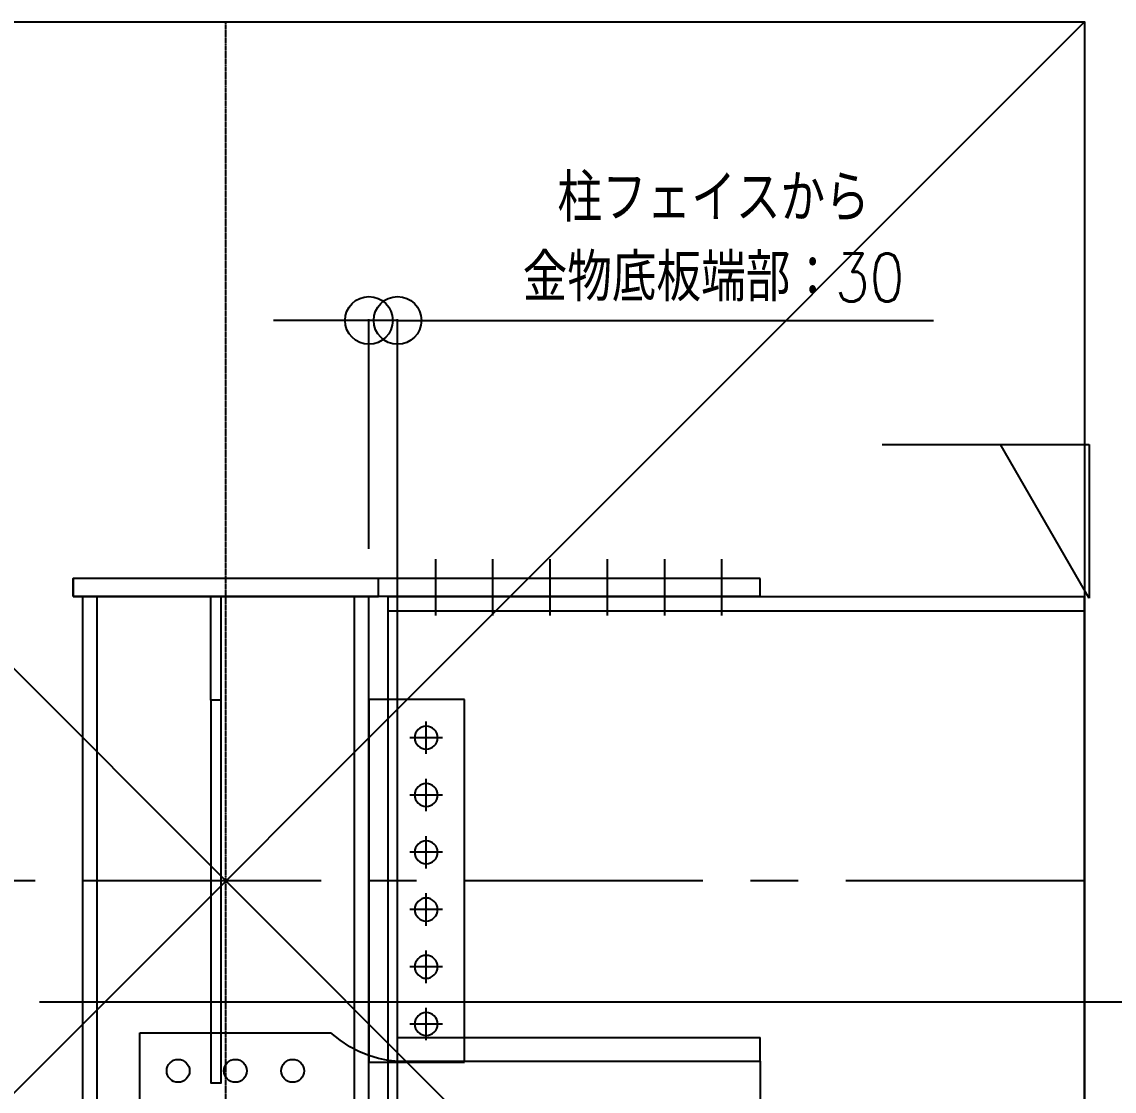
# Model space of a CAD drawing. Extents: x -668440 to 1010955, y -1678500 to 210463.
# Drawn here: x -559285 to -547837, y -997946 to -986743 of the extents above; entities that cross this region are included whole.
import ezdxf

# ---------------------------------------------------------------- set-up
doc = ezdxf.new("R2010")
doc.units = 0
doc.header["$MEASUREMENT"] = 0
doc.linetypes.add('CENTER', pattern=[2, 1.25, -0.25, 0.25, -0.25])
doc.layers.get('0').update_dxf_attribs({"color": 3, "linetype": 'CONTINUOUS'})
doc.layers.get('Defpoints').update_dxf_attribs({"color": 251, "linetype": 'CONTINUOUS'})
doc.layers.add('00_ADDL', color=253, linetype='CONTINUOUS', plot=False)
for name, color, linetype in [('100', 5, 'CENTER'), ('_1-3_L-CS', 1, 'CONTINUOUS'), ('_5-6_GS-M', 6, 'CONTINUOUS'), ('BEAM_H-596x199x10x15x13', 7, 'CONTINUOUS'), ('BOLT', 4, 'CONTINUOUS'), ('C400-R25-6M22_d', 7, 'CONTINUOUS'), ('cfhole_u', 7, 'CONTINUOUS'), ('COL_H-300x300x10x15x13', 7, 'CONTINUOUS'), ('ctp400-40-60-60-0-0-M22', 7, 'CONTINUOUS'), ('SH400-12-6-0-M22@60(0.0)', 7, 'CONTINUOUS'), ('SP400-40-60-60-0-0-M22-200-K6-320-320-10-138-TYPE1', 7, 'CONTINUOUS')]:
    doc.layers.add(name, color=color, linetype=linetype)
doc.styles.add('DRACAD', font='txt', dxfattribs={"width": 0.85, "bigfont": 'extfont2'})
doc.styles.get("Standard").update_dxf_attribs({"font": 'Osaka.ttc'})
doc.dimstyles.new('ISO-25', dxfattribs={"dimtxt": 2.5, "dimasz": 2.5, "dimexe": 1.25, "dimexo": 0.625, "dimtad": 1, "dimdec": 4, "dimdsep": 46, "dimtxsty": 'Standard', "dimcen": 2.5, "dimadec": 0, "dimazin": 0, "dimtfac": 1, "dimtdec": 4, "dimtmove": 0, "dimatfit": 3, "dimfxl": 1, "dimtolj": 1, "dimtzin": 0, "dimarcsym": 0})

# ---------------------------------------------------------------- blocks, each defined once
blk = doc.blocks.new('_ORIGIN')
at = {"color": 0, "linetype": 'ByBlock', "lineweight": -2}
blk.add_line((0, 0), (-1, 0), dxfattribs=at)
blk.add_circle((0, 0), 0.5, dxfattribs=at)
blk = doc.blocks.new('*D10650')
at = {"layer": '_5-6_GS-M', "color": 0, "lineweight": -2}
for p, q in [((-222684.6, -403611.9), (-222734.6, -403611.9)), ((-222634.6, -403851.1), (-222634.6, -403610.7)), ((-222604.6, -403611.9), (-222634.6, -403611.9)), ((-222604.6, -404456.6), (-222604.6, -403610.7)), ((-222554.6, -403611.9), (-222043, -403611.9))]:
    blk.add_line(p, q, dxfattribs=at)
at = {"layer": 'Defpoints', "color": 0}
for p in [(-222634.6, -403611.9), (-222634.6, -403901.1), (-222604.6, -404506.6)]:
    blk.add_point(p, dxfattribs=at)
at = {"layer": '_5-6_GS-M', "color": 0, "linetype": 'ByBlock', "lineweight": -2, "xscale": 50, "yscale": 50, "zscale": 50}
blk.add_blockref('_ORIGIN', (-222634.6, -403611.9), dxfattribs=at)
at = {"layer": '_5-6_GS-M', "color": 0, "linetype": 'ByBlock', "lineweight": -2, "xscale": 50, "yscale": 50, "zscale": 50, "rotation": 180}
blk.add_blockref('_ORIGIN', (-222604.6, -403611.9), dxfattribs=at)
at = {"layer": '_5-6_GS-M', "color": 0, "insert": (-222273.4, -403525.3), "char_height": 50, "attachment_point": 5, "style": 'DRACAD'}
blk.add_mtext('\\A1;\\A1;柱フェイスから\\P金物底板端部：30', dxfattribs=at)
blk = doc.blocks.new('剛接合部C1Y')
for p, q in [((-222800.2873, -404009.57507), (-222800.2873, -403901.07507)), ((-222789.62063, -404009.57507), (-222789.62063, -403901.07507))]:
    blk.add_line(p, q)
at = {"layer": '00_ADDL'}
for p, q in [((-223684.62063, -403299.07507), (-221884.62063, -405099.07507)), ((-221884.62063, -403299.07507), (-223684.62063, -405099.07507))]:
    blk.add_line(p, q, dxfattribs=at)
at = {"layer": '00_ADDL', "transparency": 33554661}
blk.add_line((-221019.62063, -404326.07507), (-222979.91336, -404326.07507), dxfattribs=at)
at = {"layer": '00_ADDL'}
blk.add_lwpolyline([(-223684.62063, -405099.07507), (-223684.62063, -403299.07507), (-221884.62063, -403299.07507), (-221884.62063, -405099.07507)], close=True, dxfattribs=at)
at = {"layer": '100'}
blk.add_line((-222784.62063, -407169.07507), (-222784.62063, -403299.07507), dxfattribs=at)
at = {"layer": '100', "linetype": 'CENTER', "ltscale": 200}
blk.add_line((-219884.62063, -404199.07507), (-225684.62063, -404199.07507), dxfattribs=at)
at = {"layer": '_1-3_L-CS'}
for p, q in [((-222096.80618, -403741.77688), (-221879.67102, -403741.77688)), ((-221879.67102, -403902.84666), (-221972.6647, -403741.77688)), ((-221879.67102, -403741.77688), (-221879.67102, -403902.84666))]:
    blk.add_line(p, q, dxfattribs=at)
at = {"layer": '_5-6_GS-M', "transparency": 33554661}
blk.add_lwpolyline([(-222800.2873, -404009.57507), (-222800.2873, -404410.57507), (-222789.62063, -404410.57507), (-222789.62063, -404009.57507)], close=True, dxfattribs=at)
at = {"layer": 'BEAM_H-596x199x10x15x13'}
for p, q in [((-222614.62063, -403901.07507), (-221884.62063, -403901.07507)), ((-222614.62063, -404497.07507), (-222614.62063, -403901.07507)), ((-221884.62063, -404497.07507), (-221884.62063, -403901.07507)), ((-222614.62063, -403916.07507), (-221884.62063, -403916.07507))]:
    blk.add_line(p, q, dxfattribs=at)
at = {"layer": 'BOLT'}
for p, q in [((-222564.62063, -403921.07507), (-222564.62063, -403862.07507)), ((-222504.62063, -403921.07507), (-222504.62063, -403862.07507)), ((-222444.62063, -403921.07507), (-222444.62063, -403862.07507)), ((-222384.62063, -403921.07507), (-222384.62063, -403862.07507)), ((-222324.62063, -403921.07507), (-222324.62063, -403862.07507)), ((-222264.62063, -403921.07507), (-222264.62063, -403862.07507)), ((-222574.62063, -404066.07507), (-222574.62063, -404032.07507)), ((-222557.62063, -404049.07507), (-222591.62063, -404049.07507)), ((-222574.62063, -404126.07507), (-222574.62063, -404092.07507)), ((-222557.62063, -404109.07507), (-222591.62063, -404109.07507)), ((-222574.62063, -404186.07507), (-222574.62063, -404152.07507)), ((-222557.62063, -404169.07507), (-222591.62063, -404169.07507)), ((-222574.62063, -404246.07507), (-222574.62063, -404212.07507)), ((-222557.62063, -404229.07507), (-222591.62063, -404229.07507)), ((-222574.62063, -404306.07507), (-222574.62063, -404272.07507)), ((-222557.62063, -404289.07507), (-222591.62063, -404289.07507)), ((-222574.62063, -404366.07507), (-222574.62063, -404332.07507)), ((-222557.62063, -404349.07507), (-222591.62063, -404349.07507))]:
    blk.add_line(p, q, dxfattribs=at)
at = {"layer": 'C400-R25-6M22_d'}
for p, q in [((-222874.62063, -404498.07507), (-222874.62063, -404358.07507)), ((-222874.62063, -404358.07507), (-222874.62063, -404358.07507)), ((-222874.62063, -404358.07507), (-222674.62063, -404358.07507)), ((-222664.62063, -404366.07507), (-222674.62063, -404358.07507)), ((-222674.62063, -404358.07507), (-222674.62063, -404358.07507)), ((-222604.62063, -404388.07507), (-222604.62063, -404363.07507)), ((-222604.62063, -404363.07507), (-222604.62063, -404363.07507)), ((-222604.62063, -404363.07507), (-222224.62063, -404363.07507)), ((-222224.62063, -404388.07507), (-222224.62063, -404363.07507)), ((-222224.62063, -404363.07507), (-222224.62063, -404363.07507)), ((-222654.62063, -404373.07507), (-222664.62063, -404366.07507)), ((-222664.62063, -404366.07507), (-222664.62063, -404366.07507)), ((-222644.62063, -404378.07507), (-222654.62063, -404373.07507)), ((-222654.62063, -404373.07507), (-222654.62063, -404373.07507)), ((-222634.62063, -404382.07507), (-222644.62063, -404378.07507)), ((-222644.62063, -404378.07507), (-222644.62063, -404378.07507)), ((-222624.62063, -404385.07507), (-222634.62063, -404382.07507)), ((-222634.62063, -404382.07507), (-222634.62063, -404382.07507)), ((-222614.62063, -404387.07507), (-222624.62063, -404385.07507)), ((-222624.62063, -404385.07507), (-222624.62063, -404385.07507)), ((-222607.62063, -404388.07507), (-222614.62063, -404387.07507)), ((-222614.62063, -404387.07507), (-222614.62063, -404387.07507)), ((-222607.62063, -404388.07507), (-222607.62063, -404388.07507)), ((-222607.62063, -404388.07507), (-222224.62063, -404388.07507)), ((-222604.62063, -404388.07507), (-222604.62063, -404388.07507)), ((-222604.62063, -404388.07507), (-222224.62063, -404388.07507)), ((-222224.62063, -404388.07507), (-222224.62063, -404388.07507)), ((-222224.62063, -404388.07507), (-222224.62063, -404428.07507))]:
    blk.add_line(p, q, dxfattribs=at)
for centre in [(-222834.62063, -404398.07507), (-222774.62063, -404398.07507), (-222714.62063, -404398.07507)]:
    blk.add_circle(centre, 12, dxfattribs=at)
at = {"layer": 'cfhole_u'}
blk.add_lwpolyline([(-222944.62063, -403901.07507), (-222624.62063, -403901.07507), (-222624.62063, -403882.07507), (-222944.62063, -403882.07507)], close=True, dxfattribs=at)
at = {"layer": 'COL_H-300x300x10x15x13'}
for p, q in [((-222934.62063, -405099.07507), (-222934.62063, -403901.07507)), ((-222934.62063, -403901.07507), (-222634.62063, -403901.07507)), ((-222919.62063, -405099.07507), (-222919.62063, -403901.07507)), ((-222649.62063, -405099.07507), (-222649.62063, -403901.07507)), ((-222634.62063, -405099.07507), (-222634.62063, -403901.07507))]:
    blk.add_line(p, q, dxfattribs=at)
at = {"layer": 'ctp400-40-60-60-0-0-M22'}
blk.add_line((-222624.62063, -403901.07507), (-222944.62063, -403901.07507), dxfattribs=at)
at = {"layer": 'SH400-12-6-0-M22@60(0.0)'}
for p, q in [((-222634.62063, -404009.07507), (-222634.62063, -404389.07507)), ((-222534.62063, -404009.07507), (-222634.62063, -404009.07507)), ((-222534.62063, -404389.07507), (-222534.62063, -404009.07507)), ((-222634.62063, -404389.07507), (-222534.62063, -404389.07507))]:
    blk.add_line(p, q, dxfattribs=at)
at = {"layer": 'SH400-12-6-0-M22@60(0.0)', "extrusion": (6.12323e-17, 0, -1)}
for centre in [(222574.62063, -404049.07507), (222574.62063, -404109.07507), (222574.62063, -404169.07507), (222574.62063, -404229.07507), (222574.62063, -404289.07507), (222574.62063, -404349.07507)]:
    blk.add_circle(centre, 12, dxfattribs=at)
at = {"layer": 'SP400-40-60-60-0-0-M22-200-K6-320-320-10-138-TYPE1'}
for p, q in [((-222224.62063, -403882.07507), (-222944.62063, -403882.07507)), ((-222944.62063, -403901.07507), (-222944.62063, -403882.07507)), ((-222624.62063, -403901.07507), (-222624.62063, -403882.07507)), ((-222224.62063, -403901.07507), (-222224.62063, -403882.07507)), ((-222224.62063, -403901.07507), (-222944.62063, -403901.07507))]:
    blk.add_line(p, q, dxfattribs=at)
at = {"layer": '_5-6_GS-M'}
dim = blk.add_linear_dim(base=(-222634.62063, -403611.94755), p1=(-222604.62063, -404506.57507), p2=(-222634.62063, -403901.07507), text='\\A1;柱フェイスから\\P金物底板端部：<>', dimstyle='ISO-25', override={"dimtxt": 50, "dimasz": 50, "dimexo": 50, "dimgap": 20, "dimdec": 0, "dimtxsty": 'DRACAD', "dimblk1": 'ORIGIN', "dimblk2": 'ORIGIN', "dimsah": 1, "dimtfill": 0, "dimtfillclr": 0}, dxfattribs=at)
dim.commit()
dim.dimension.update_dxf_attribs({"geometry": '*D10650', "text_midpoint": (-222273.36021, -403611.94755), "dimtype": 160})

msp = doc.modelspace()

# ---------------------------------------------------------------- block references
at = {"xscale": 10, "yscale": 10, "zscale": 10}
msp.add_blockref('剛接合部C1Y', (1670698.6842, 3046247.35843, 5600), dxfattribs=at)

doc.saveas('drawing.dxf')
